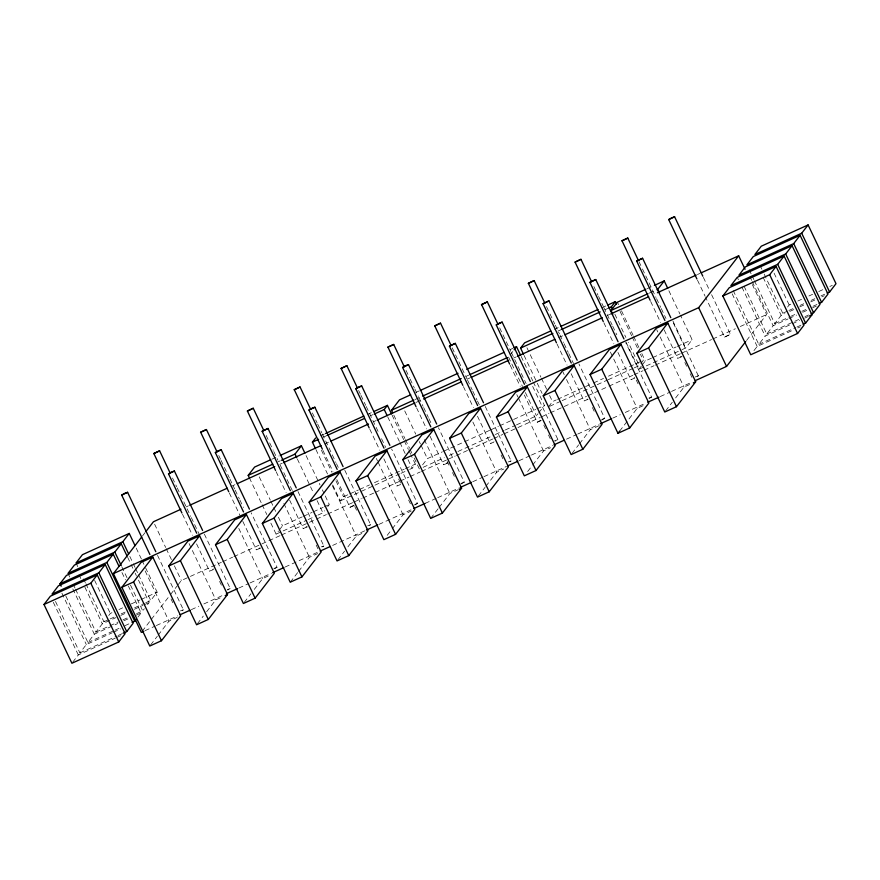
<?xml version="1.0" encoding="UTF-8"?>
<svg xmlns="http://www.w3.org/2000/svg" width="880" height="880" viewBox="0 0 880 880"><rect width="100%" height="100%" fill="white"/><g stroke="black" fill="none" stroke-linecap="round" stroke-linejoin="round"><path stroke-width="0.66" stroke-dasharray="4.4 3.3" d="M180.422 610.896L183.392 609.829L180.466 611.545M213.312 569.646L209.517 571.142L213.477 568.942M204.358 534.105L230.219 588.555L227.7 590.073M260.711 548.075L256.333 549.868L259.886 547.844M274.725 568.689L277.035 567.281L251.174 512.831M307.34 526.9L303.149 528.594L306.911 526.482M321.299 546.876L323.851 546.007L321.123 547.624M349.965 507.298L354.123 505.032M367.697 525.8L370.656 524.711L368.566 526.042M400.378 484.649L396.792 486.035L400.345 484.022M447.799 463.067L443.608 464.761L447.755 462.484M461.164 483.989L464.299 482.185L438.449 427.735M493.812 442.2L490.424 443.487L493.977 441.463M508.145 461.967L511.126 460.911L508.189 462.616M537.229 422.191L540.793 420.189M532.675 386.419L557.942 439.626L555.423 441.144M588.06 399.344L584.056 400.939L587.4 399.014M634.678 378.169L630.883 379.665L634.634 377.553M649.066 398.596L651.574 397.078L625.724 342.628M682.077 356.598L677.699 358.391L681.252 356.367M695.211 376.97L698.379 375.782L695.882 377.322M724.537 337.128L730.4 334.29L724.537 337.128L705.705 297.506M277.002 567.347L273.845 568.447M651.552 397.144L649.022 397.947M142.615 535.788L145.112 532.543M72.699 662.2L78.309 654.94L115.269 638.143M55.495 601.458L79.904 652.872L86.306 644.567L112.178 632.808M65.824 595.98L87.912 642.499L94.314 634.194L117.722 623.557M75.57 589.281L95.909 632.126L102.322 623.821L115.874 617.661M85.899 583.803L103.917 621.753L105.523 619.674M108.724 615.527L110.319 613.448L112.783 612.326M137.929 617.067L141.13 612.92L128.348 585.992M136.576 613.646L142.736 610.852L144.331 608.773M147.532 604.626L149.138 602.547L136.928 576.84M145.805 602.712L150.733 600.479L157.146 592.174L144.936 566.467M142.164 631.29L150.502 620.477M151.338 619.399L169.675 595.628M170.511 594.55L177.177 585.904M178.013 584.826L181.346 580.503L221.364 562.32M150.612 644.952L157.289 636.295M158.125 635.217L168.982 621.148L177.177 617.419M197.428 623.678L203.28 616.099M206.613 611.776L215.809 599.863L222.827 596.673M270.864 523.105L276.1 534.127L278.498 531.014M279.301 529.969L282.502 525.822L302.214 516.868M244.244 602.404L250.932 593.747M254.265 589.413L262.625 578.589L270.82 574.871M317.988 515.086L322.916 512.842L324.522 510.774M327.723 506.627L329.318 504.548L322.344 489.863M332.75 484.99L340.307 500.896L343.508 496.749L348.469 494.505M290.224 582.208L297.748 572.473M298.584 571.384L309.441 557.315L317.636 553.597M337.887 559.856L344.564 551.199M347.908 546.865L356.257 536.041L363.286 532.851M409.651 469.392L412.126 468.27L415.327 464.112L411.257 455.543M422.587 464.86L427.394 458.634L442.332 451.847M510.136 354.992L513.337 350.834M387.211 535.337L391.38 529.925M392.216 528.836L403.073 514.767L411.268 511.049M430.683 518.386L438.196 508.64M439.032 507.562L449.889 493.493L458.084 489.764M516.505 424.875L536.437 415.822L538.032 413.743M538.835 412.709L544.434 405.449L533.39 382.184M478.335 496.034L485.023 487.366M485.859 486.288L496.716 472.219L503.734 469.029M548.471 406.846L552.519 401.599L556.248 399.905M527.659 471.504L531.839 466.092M532.675 465.014L543.532 450.945L550.55 447.755M640.882 363.484L643.313 360.338L640.409 354.222M571.967 453.475L578.655 444.818M579.491 443.74L590.348 429.671L599.709 425.414M626.12 342.32L638.902 369.259L641.311 366.146M642.103 365.101L645.304 360.954L651.464 358.16M619.63 431.123L637.164 408.386L644.193 405.196M682.022 349.657L685.718 347.974L692.131 339.68L680.504 315.194M665.61 410.927L672.287 402.27M675.631 397.936L683.98 387.112L692.175 383.394M746.559 340.494L766.579 314.556L751.465 282.733M753.962 350.603L757.163 346.456L792.891 330.22M733.194 290.51L758.769 344.377L765.171 336.083L791.043 324.324M744.095 286.264L766.766 334.004L773.168 325.71L787.952 318.989M754.435 280.786L774.774 323.631L781.176 315.337L784.872 313.654M764.181 274.087L782.782 313.258L784.377 311.179M787.578 307.032L789.184 304.964L791.648 303.842M354.156 505.626L349.998 507.331L336.457 478.841M541.233 420.618L537.262 422.224L524.315 394.977M554.334 441.001L557.931 439.615M414.766 505.065L417.483 503.459L391.633 449.009M460.911 483.45L464.266 482.152M227.238 589.622L230.186 588.522M601.788 419.419L604.747 418.341M601.612 420.167L604.758 418.352L578.908 363.902M414.722 504.427L417.472 503.437M320.562 435.743L324.28 434.06M367.62 414.359L371.327 412.676M415.679 392.524L419.419 390.819M510.312 349.514L512.798 348.381M554.466 329.274L558.206 327.58M601.733 307.802L606.705 305.536M271.854 459.228L279.246 455.862M646.976 288.761L653.136 285.956M323.554 437.074L327.272 435.391M370.601 415.701L373.087 414.568M557.876 331.133L561.616 329.439M605.143 309.661L608.872 307.956M277.772 461.923L280.236 460.812M415.14 399.498L421.366 396.671M466.191 376.299L468.688 375.166M649.198 293.139L657.822 289.223M185.966 506.968L188.463 505.835M230.978 486.508L235.983 484.242M279.752 464.354L282.249 463.21M324.764 443.894L328.515 442.189M373.538 421.729L376.035 420.596M416.053 402.413L422.301 399.564M467.324 379.115L469.821 377.971M513.59 358.083L516.087 356.95M558.602 337.634L563.607 335.357M607.376 315.469L611.127 313.764M697.411 274.549L699.908 273.416M557.502 399.333L592.317 383.515M593.56 382.943L603.515 378.422M608.487 376.167L643.313 360.338M349.701 493.944L358.369 489.995M359.612 489.434L369.512 484.935M374.473 482.68L404.184 469.183M405.427 468.622L415.327 464.112M443.575 451.275L489.654 430.342M490.897 429.781L498.366 426.382M499.609 425.821L535.722 409.409M536.965 408.837L544.434 405.449M303.446 516.307L312.07 512.391M313.302 511.83L323.158 507.342M324.39 506.792L329.318 504.548M652.696 357.599L676.115 346.962M677.347 346.401L692.131 339.68M340.307 500.896L373.747 485.705M374.979 485.144L399.74 473.891M400.983 473.33L408.408 469.953M549.714 406.285L560.912 401.192M562.155 400.631L606.925 380.281M608.168 379.72L633.039 368.412M634.282 367.851L639.265 365.585L628.221 342.331M276.1 534.127L306.9 520.124M308.132 519.563L316.756 515.647M423.126 467.313L444.29 457.688M449.273 455.433L456.742 452.034M457.985 451.473L494.098 435.061M495.341 434.489L504.053 430.529M505.307 429.968L515.262 425.436M638.902 369.259L645.062 366.454M646.294 365.893L680.79 350.218M222.618 561.748L232.617 557.205M233.871 556.633L280.137 535.612M281.391 535.04L315.15 519.695M316.404 519.134L326.403 514.58M327.657 514.019L352.671 502.645M353.914 502.084L361.416 498.674M362.67 498.102L373.923 492.987M375.177 492.426L398.937 481.624M400.18 481.052L408.936 477.081M410.19 476.509L420.189 471.966M421.443 471.394L446.446 460.031M447.7 459.459L455.202 456.049M456.456 455.488L467.709 450.373M468.963 449.801L492.723 439.01M493.966 438.438L502.722 434.456M503.976 433.895L540.232 417.417M541.486 416.845L548.988 413.435M550.242 412.863L586.509 396.385M587.752 395.824L607.761 386.727M609.015 386.155L632.775 375.364M634.018 374.792L642.774 370.821M644.028 370.249L654.027 365.706M655.281 365.134L680.295 353.771M681.538 353.199L711.557 339.559M712.8 338.998L735.317 328.768M740.311 326.491L766.579 314.556M118.943 609.532L122.639 607.849M131.263 603.933L139.887 600.017M141.119 599.456L157.146 592.174M797.808 301.037L801.504 299.365M808.896 295.999L812.592 294.316M818.752 291.522L823.68 289.278M829.84 286.484L832.304 285.362M103.917 621.753L108.845 619.509M110.077 618.948L115.005 616.715M121.165 613.91L126.093 611.666M134.717 607.75L144.573 603.273M782.782 313.258L787.71 311.014M788.942 310.453L793.87 308.22M800.03 305.415L803.726 303.743M811.118 300.377L814.814 298.705M820.974 295.9L824.67 294.217M120.802 615.428L126.962 612.623M134.354 609.268L142.978 605.352M144.21 604.791L149.138 602.547M789.8 311.41L794.728 309.177M799.656 306.933L804.584 304.689M810.744 301.895L815.672 299.651M821.832 296.857L824.296 295.735M95.909 632.126L118.096 622.039M123.024 619.806L129.184 617.001M774.774 323.631L789.558 316.91M790.79 316.349L796.95 313.555M801.878 311.311L806.806 309.078M812.966 306.273L819.126 303.479M123.882 620.763L128.81 618.519M136.202 615.164L141.13 612.92M789.184 318.428L796.587 315.073M802.747 312.268L807.675 310.024M812.603 307.791L816.299 306.108M87.912 642.499L113.784 630.74M115.016 630.179L119.944 627.935M124.872 625.702L132.264 622.336M766.766 334.004L798.798 319.451M804.958 316.646L808.654 314.963M113.41 632.247L120.802 628.892M792.275 323.763L799.667 320.397M804.595 318.164L808.291 316.481M79.904 652.872L116.864 636.075M118.096 635.514L121.792 633.831M758.769 344.377L795.729 327.58M796.961 327.019L803.121 324.225M116.501 637.582L121.429 635.349M797.819 327.976L800.283 326.854M145.079 630.663L155.078 626.12M156.332 625.548L177.595 615.89M191.345 609.631L198.847 606.221M203.852 603.955L223.861 594.858M238.865 588.038L248.864 583.495M250.118 582.923L271.381 573.265M285.131 567.017L318.89 551.672M332.651 545.424L365.167 530.651M378.917 524.403L411.433 509.619M425.183 503.371L436.436 498.256M437.69 497.695L458.953 488.026M472.703 481.778L482.702 477.235M483.956 476.663L506.462 466.433M518.969 460.757L530.222 455.642M531.476 455.07L552.739 445.412M566.489 439.164L576.488 434.61M577.742 434.049L599.005 424.391M612.755 418.132L620.257 414.722M625.262 412.456L645.271 403.359M660.275 396.539L670.274 391.996M671.528 391.424L691.537 382.338M698.324 375.771L672.54 321.354M774.07 273.13L789.184 304.964M760.111 265.518L761.849 269.192M763.158 277.387L781.176 315.337M749.199 269.764L751.52 274.67M752.103 275.891L753.852 279.565M749.925 276.738L751.663 280.412M752.246 281.633L773.168 325.71M737.264 277.321L738.43 279.763M741.917 287.111L765.171 336.083M732.171 293.81L757.163 346.456M703.384 277.387L709.269 289.784M711.601 294.712L730.411 334.312M697.488 280.192L705.133 296.285M668.877 290.719L679.921 313.973M672.936 321.046L685.718 347.974M638.946 261.558L641.894 267.762M642.466 268.972L655.985 297.451M656.568 298.661L660.682 307.34M661.265 308.561L665.973 318.472M684.849 362.505L686.62 366.234M690.14 373.637L691.911 377.366M650.672 301.466L660.66 322.509M664.18 329.912L677.699 358.391M656.667 329.582L657.822 332.024M660.154 336.93L683.98 387.112M617.408 302.192L618.574 304.645M621.478 310.761L633.105 335.247M633.688 336.468L638.913 347.49M641.817 353.606L645.304 360.954M620.059 311.377L631.686 335.852M632.269 337.084L637.494 348.095M614.845 314.171L625.889 337.436M593.89 286.539L598.004 295.218M598.587 296.439L603.295 306.35M603.878 307.571L612.106 324.907M612.689 326.128L616.803 334.807M636.273 380.072L638.044 383.801M603.845 322.74L613.844 343.794M617.947 352.429L630.883 379.665M610.423 352.077L637.164 408.386M546.48 306.581L549.428 312.785M550.011 314.006L554.719 323.917M555.291 325.138L559.416 333.817M559.988 335.027L563.53 342.474M564.102 343.695L568.227 352.374M568.799 353.584L573.507 363.506M592.394 407.528L594.165 411.257M557.029 344.014L567.028 365.068M571.131 373.703L584.056 400.939M563.024 372.13L564.19 374.583M566.511 379.478L590.348 429.671M526.944 347.732L540.892 377.113M541.475 378.334L546.711 389.356M549.615 395.472L552.519 401.599M524.062 355.432L542.08 393.382M521.191 356.477L532.807 380.963M499.664 327.855L510.829 351.373M511.412 352.594L526.108 383.537M543.807 425.095L545.578 428.824M548.504 434.984L550.275 438.724M508.53 357.06L522.478 386.441M525.393 392.557L536.437 415.822M510.213 365.288L520.212 386.342M516.791 394.636L517.957 397.078M518.54 398.299L543.532 450.945M485.265 406.461L511.126 460.911M452.254 347.897L466.95 378.84M467.533 380.05L472.241 389.972M472.813 391.193L476.938 399.872M477.521 401.082L479.292 404.811M501.105 455.026L502.876 458.755M463.397 386.562L473.385 407.616M477.488 416.251L490.424 443.487M472.879 422.026L496.716 472.219M406.032 370.403L409.563 377.85M410.146 379.06L414.26 387.739M414.843 388.96L418.374 396.407M418.946 397.617L423.071 406.296M423.654 407.517L428.362 417.428M428.934 418.649L431.882 424.853M447.238 461.461L449.009 465.19M452.518 472.593L454.289 476.322M416.581 407.836L426.569 428.89M430.089 436.293L443.608 464.761M424.314 439.626L449.889 493.493M404.723 410.894L415.767 434.148M419.254 441.496L420.42 443.949M421.003 445.17L427.394 458.634M393.811 415.151L404.855 438.405M405.438 439.626L409.508 448.195M410.091 449.427L411.829 453.09M414.161 457.996L419.386 469.007M392.084 415.151L403.7 439.637M404.283 440.858L408.353 449.427M408.936 450.648L410.674 454.322M387.717 416.856L399.344 441.331M399.916 442.563L405.152 453.574M408.056 459.701L412.126 468.27M358.622 390.445L360.393 394.174M360.976 395.395L365.684 405.306M366.256 406.527L379.192 433.763M381.535 438.691L385.649 447.37M398.651 479.017L400.422 482.757M408.639 500.049L410.41 503.778M369.765 429.121L379.753 450.164M383.856 458.81L396.792 486.035M376.343 458.458L377.498 460.9M378.081 462.132L403.073 514.767M344.817 470.283L370.667 524.733M312.389 412.951L317.097 422.873M317.691 424.105L321.805 432.773M322.377 433.983L335.896 462.451M336.479 463.672L338.25 467.401M354.772 506.484L356.543 510.213M322.938 450.395L332.937 471.438M321.42 450.23L331.892 472.274M335.962 480.843L343.508 496.749M315.898 449.493L327.525 473.968M332.431 485.848L356.257 536.041M306.075 455.587L320.023 484.957M297.341 458.986L313.621 493.262M317.108 500.61L322.916 512.842M298.001 491.557L323.851 546.007M266.167 435.468L269.104 441.672M269.687 442.893L273.218 450.329M273.801 451.55L277.915 460.229M280.258 465.157L283.206 471.361M283.789 472.582L292.6 491.15M316.184 545.072L317.955 548.801M276.122 471.669L286.121 492.712M289.63 500.115L303.149 528.594M283.866 503.459L309.441 557.315M259.259 476.861L270.303 500.115M270.875 501.336L273.207 506.242M273.79 507.463L276.111 512.358M278.432 517.253L282.502 525.822M249.359 477.807L261.569 503.514M262.152 504.746L266.805 514.536M218.757 455.51L220.528 459.239M221.111 460.449L229.339 477.796M229.922 479.006L234.63 488.928M235.202 490.138L239.327 498.817M239.899 500.038L243.441 507.485M229.306 492.943L239.888 515.229M242.814 521.389L256.333 549.868M238.788 528.407L262.625 578.589M172.524 478.016L176.649 486.695M177.221 487.916L190.74 516.384M191.323 517.605L198.968 533.709M219.604 581.438L221.375 585.167M182.49 514.217L192.478 535.271M196.581 543.906L209.517 571.142M189.068 543.554L215.809 599.863M154.616 524.194L165.66 547.448M166.232 548.669L171.468 559.691M174.372 565.807L181.346 580.503M157.542 555.379L183.392 609.829M171.028 599.005L172.799 602.734M136.213 548.108L141.449 559.119M142.032 560.351L144.353 565.246M145.156 570.955L168.982 621.148M129.811 556.402L132.715 562.529M133.298 563.75L135.047 567.424M135.619 568.645L137.951 573.54M138.534 574.772L150.733 600.479M127.633 557.26L130.537 563.376M131.12 564.597L132.858 568.271M135.19 573.166L136.345 575.619M121.803 566.775L127.039 577.797M130.526 585.145L142.736 610.852M121.946 572.528L125.433 579.865M94.633 580.404L110.319 613.448M76.021 562.991L77.759 566.665M83.578 578.908L85.316 582.582M79.068 574.86L80.817 578.534M84.876 587.103L102.322 623.821M68.013 573.364L69.762 577.038M73.249 584.386L74.987 588.049M72.809 588.907L94.314 634.194M61.897 593.153L86.306 644.567M53.306 602.305L78.309 654.94"/><path stroke-width="1.32" d="M149.886 554.488L121.693 495.099L124.41 493.482L127.589 492.294L155.793 551.694M127.6 492.316L121.726 495.132M181.907 512.996L153.824 453.453L159.61 450.802L170.181 473.088M159.61 450.846L153.78 453.64M202.609 530.42L174.405 471.02L171.435 472.109L168.509 473.825L196.713 533.214M174.405 471.064L168.542 473.858M228.723 491.722L200.64 432.179L206.426 429.528L217.008 451.814M206.426 429.572L200.53 432.344M243.529 511.94L215.325 452.551L218.042 450.934L221.221 449.746L249.425 509.146M221.221 449.79L215.358 452.573M247.412 411.092L253.242 408.254L263.824 430.54M262.174 431.299L268.037 428.472L296.241 487.872M322.366 449.174L294.272 389.631L300.058 386.98L310.64 409.266M300.058 387.024L294.173 389.796M337.161 469.392L308.957 409.992L311.685 408.386L314.853 407.198L343.057 466.587M314.864 407.242L308.99 410.025M369.182 427.9L341.088 368.357L346.874 365.706L357.456 387.992M346.874 365.75L341.055 368.544M389.873 445.313L361.68 385.924L358.71 387.002L355.773 388.718L383.977 448.118M361.68 385.968L355.806 388.751M415.998 406.626L387.915 347.083L393.69 344.432L404.272 366.718M393.701 344.476L387.805 347.248M430.804 426.844L402.6 367.444L405.526 365.728L408.496 364.65L436.7 424.039M408.496 364.694L402.6 367.466M462.814 385.352L434.731 325.809L440.517 323.158L451.099 345.444M440.517 323.169L434.687 325.985M483.516 402.765L455.312 343.365L449.449 346.203M509.63 364.078L481.547 304.524L487.333 301.873L497.915 324.159M487.333 301.928L481.437 304.7M524.436 384.285L496.232 324.896L499.169 323.18L502.128 322.091L530.332 381.491M502.128 322.146L496.298 324.929M556.457 342.793L528.363 283.25L534.149 280.599L544.731 302.885M534.149 280.643L528.319 283.437M548.955 300.861L543.081 303.655L548.944 300.817L577.148 360.217M575.08 262.141L580.965 259.325L591.547 281.611M589.941 282.381L595.76 279.543L623.964 338.943M650.089 300.245L621.995 240.702L627.781 238.051L638.363 260.337M627.792 238.073L621.962 240.889M670.791 317.669L642.587 258.269L636.713 261.096M696.905 278.971L668.701 219.571L671.429 217.965L674.597 216.777L702.801 276.177M674.608 216.821L668.712 219.593M543.081 303.655L571.252 363.011M44 604.483L50.402 596.189L97.218 574.904L125.125 633.666L118.723 641.971L71.896 663.245L44 604.483L90.816 583.209L97.218 574.904M61.171 586.19L60.005 583.737L66.418 575.443L113.234 554.158L119.042 566.401M105.226 564.531L58.41 585.816L52.008 594.11L98.824 572.836L105.226 564.531L133.122 623.293L126.72 631.598L123.024 633.27M60.005 583.737L106.832 562.463L113.234 554.158M121.231 543.785L74.415 565.07L68.013 573.364L114.829 552.09L121.231 543.785L127.05 556.028M129.239 533.412L82.423 554.697L76.021 562.991L122.837 541.717L129.239 533.412L135.058 545.655M143.825 631.224L141.328 632.368L113.421 573.606L141.779 536.866M145.948 531.465L153.45 521.741L180.961 509.245M121.88 587.279L141.086 562.386L152.79 557.062L180.697 615.824L161.48 640.717L149.776 646.041L121.88 587.279L133.584 581.966L152.79 557.062M168.696 566.005L187.902 541.112L199.606 535.788L227.513 594.55L208.296 619.443L196.592 624.767L168.696 566.005L180.4 560.681L199.606 535.788M132.264 622.336L134.728 621.225L136.334 619.146M249.359 477.807L248.204 475.365L254.606 467.06L270.622 459.789M215.512 544.731L234.718 519.838L246.422 514.514L274.329 573.276L255.112 598.169L243.408 603.493L215.512 544.731L227.216 539.407L246.422 514.514M281.468 460.251L295.02 454.091L301.422 445.786L304.909 453.134M315.315 448.261L312.411 442.145L315.612 437.998M262.328 523.457L281.545 498.564L293.249 493.24L321.145 552.002L301.939 576.895L290.224 582.208L262.328 523.457L274.032 518.133L293.249 493.24M309.144 502.183L328.361 477.279L340.065 471.966L367.961 530.728L348.755 555.621L337.051 560.934L309.144 502.183L320.848 496.859L340.065 471.966M374.319 414.007L384.23 409.508L387.431 405.361L391.501 413.93M392.645 412.698L391.49 410.245L399.487 399.872L410.696 394.79M355.96 480.909L375.177 456.005L386.881 450.692L414.777 509.443L395.571 534.347L383.867 539.66L355.96 480.909L367.664 475.585L386.881 450.692M402.787 459.624L421.993 434.731L433.697 429.418L461.604 488.169L442.387 513.073L430.683 518.386L402.787 459.624L414.491 454.311L433.697 429.418M514.14 349.8L516.538 346.687L520.608 355.256M449.603 438.35L468.809 413.457L480.513 408.144L508.42 466.895L489.203 491.788L477.499 497.112L449.603 438.35L461.307 433.037L480.513 408.144M523.479 354.211L520.575 348.084L524.623 342.837L550.737 330.968M496.419 417.076L515.625 392.183L527.329 386.859L555.236 445.621L536.019 470.514L524.315 475.838L496.419 417.076L508.123 411.763L527.329 386.859M608.872 307.956L611.358 306.834L615.406 301.576L616.572 304.029M543.235 395.802L562.452 370.909L574.156 365.585L602.052 424.347L582.846 449.24L571.142 454.564L543.235 395.802L554.939 390.489L574.156 365.585M612.744 314.171L611.006 310.497L617.408 302.192L645.744 289.322M590.051 374.528L609.268 349.635L620.972 344.311L648.868 403.073L629.662 427.966L617.958 433.29L590.051 374.528L601.755 369.204L620.972 344.311M667.711 288.266L664.224 280.918L657.822 289.223L659.571 292.897M636.867 353.254L656.084 328.361L667.788 323.037L695.684 381.799L676.478 406.692L664.774 412.016L636.867 353.254L648.582 347.93L667.788 323.037M113.421 573.606L698.654 307.67L738.672 255.805L745.063 269.269M722.854 295.988L729.267 287.694L776.083 266.42L803.979 325.171L797.577 333.476L750.761 354.75L722.854 295.988L769.681 274.714L776.083 266.42M617.958 433.29L619.63 431.123M784.091 256.047L737.264 277.321L730.862 285.615L777.678 264.341L784.091 256.047L811.987 314.798L805.585 323.103L803.121 324.225M792.088 245.674L745.272 266.948L738.87 275.242L785.686 253.968L792.088 245.674L819.995 304.425L813.582 312.73L811.118 313.852M800.096 235.301L753.28 256.575L746.878 264.869L793.694 243.595L800.096 235.301L827.992 294.052L821.59 302.357L819.126 303.479M808.104 224.928L761.277 246.202L754.875 254.496L801.691 233.222L808.104 224.928L836 283.679L829.598 291.984L827.134 293.106M695.288 380.633L726.55 366.421L745.723 341.572M325.523 433.488L363.902 416.053M373.813 411.543L387.431 405.361M420.662 390.258L458.018 373.285M466.73 369.325L504.086 352.352M514.041 347.82L516.538 346.687M560.692 326.447L598.004 309.496M607.948 304.975L615.406 301.576M280.478 455.312L301.422 445.786M654.368 285.406L664.224 280.918M312.411 442.145L318.604 439.329M327.272 435.391L364.419 418.506M520.575 348.084L552.904 333.388M561.616 329.439L600.171 311.916M248.204 475.365L272.844 464.167M391.49 410.245L413.897 400.07M422.62 396.099L461.219 378.565M469.931 374.605L507.287 357.632M611.006 310.497L647.966 293.7M189.717 505.263L227.227 488.213M237.237 483.67L274.747 466.62M283.503 462.649L321.013 445.599M331.023 441.056L368.533 424.006M377.289 420.024L414.799 402.974M423.555 399.003L461.065 381.953M471.075 377.41L508.585 360.36M517.341 356.378L554.851 339.339M564.861 334.785L602.371 317.735M611.127 313.764L648.637 296.714M657.393 292.732L696.157 275.121M701.162 272.844L738.672 255.805M809.523 315.92L811.987 314.798M180.092 614.746L190.091 610.203M226.358 593.725L237.611 588.61M272.624 572.704L283.877 567.589M320.144 551.111L330.154 546.557M366.41 530.079L377.663 524.964M413.93 508.486L425.183 503.371M460.196 487.465L471.449 482.35M507.716 465.872L517.726 461.318M553.982 444.84L563.992 440.297M600.248 423.819L611.501 418.704M647.768 402.226L659.021 397.111M225.17 595.617L227.513 594.55M459.261 489.236L461.604 488.169M693.352 382.855L695.684 381.799M455.29 343.354L449.416 346.17L477.62 405.57M268.015 428.461L262.141 431.266L290.345 490.666M580.943 259.314L575.069 262.097L603.273 321.519M642.554 258.258L636.68 261.063L664.884 320.463M595.738 279.532L589.897 282.282L618.068 341.737M253.22 408.243L247.368 410.993L275.55 470.448M801.691 233.222L829.598 291.984M793.694 243.595L821.59 302.357M785.686 253.968L813.582 312.73M777.678 264.341L805.585 323.103M769.681 274.714L797.577 333.476M698.654 307.67L726.55 366.421M648.582 347.93L676.478 406.692M611.358 306.834L612.524 309.276M601.755 369.204L629.662 427.966M554.939 390.489L582.846 449.24M508.123 411.763L536.019 470.514M461.307 433.037L489.203 491.788M414.491 454.311L442.387 513.073M384.23 409.508L387.134 415.624M367.664 475.585L395.571 534.347M320.848 496.859L348.755 555.621M295.02 454.091L296.758 457.765M274.032 518.133L301.939 576.895M227.216 539.407L255.112 598.169M180.4 560.681L208.296 619.443M122.837 541.717L128.645 553.96M133.584 581.966L161.48 640.717M114.829 552.09L121.231 565.554M106.832 562.463L134.728 621.225M98.824 572.836L126.72 631.598M90.816 583.209L118.723 641.971"/></g></svg>
